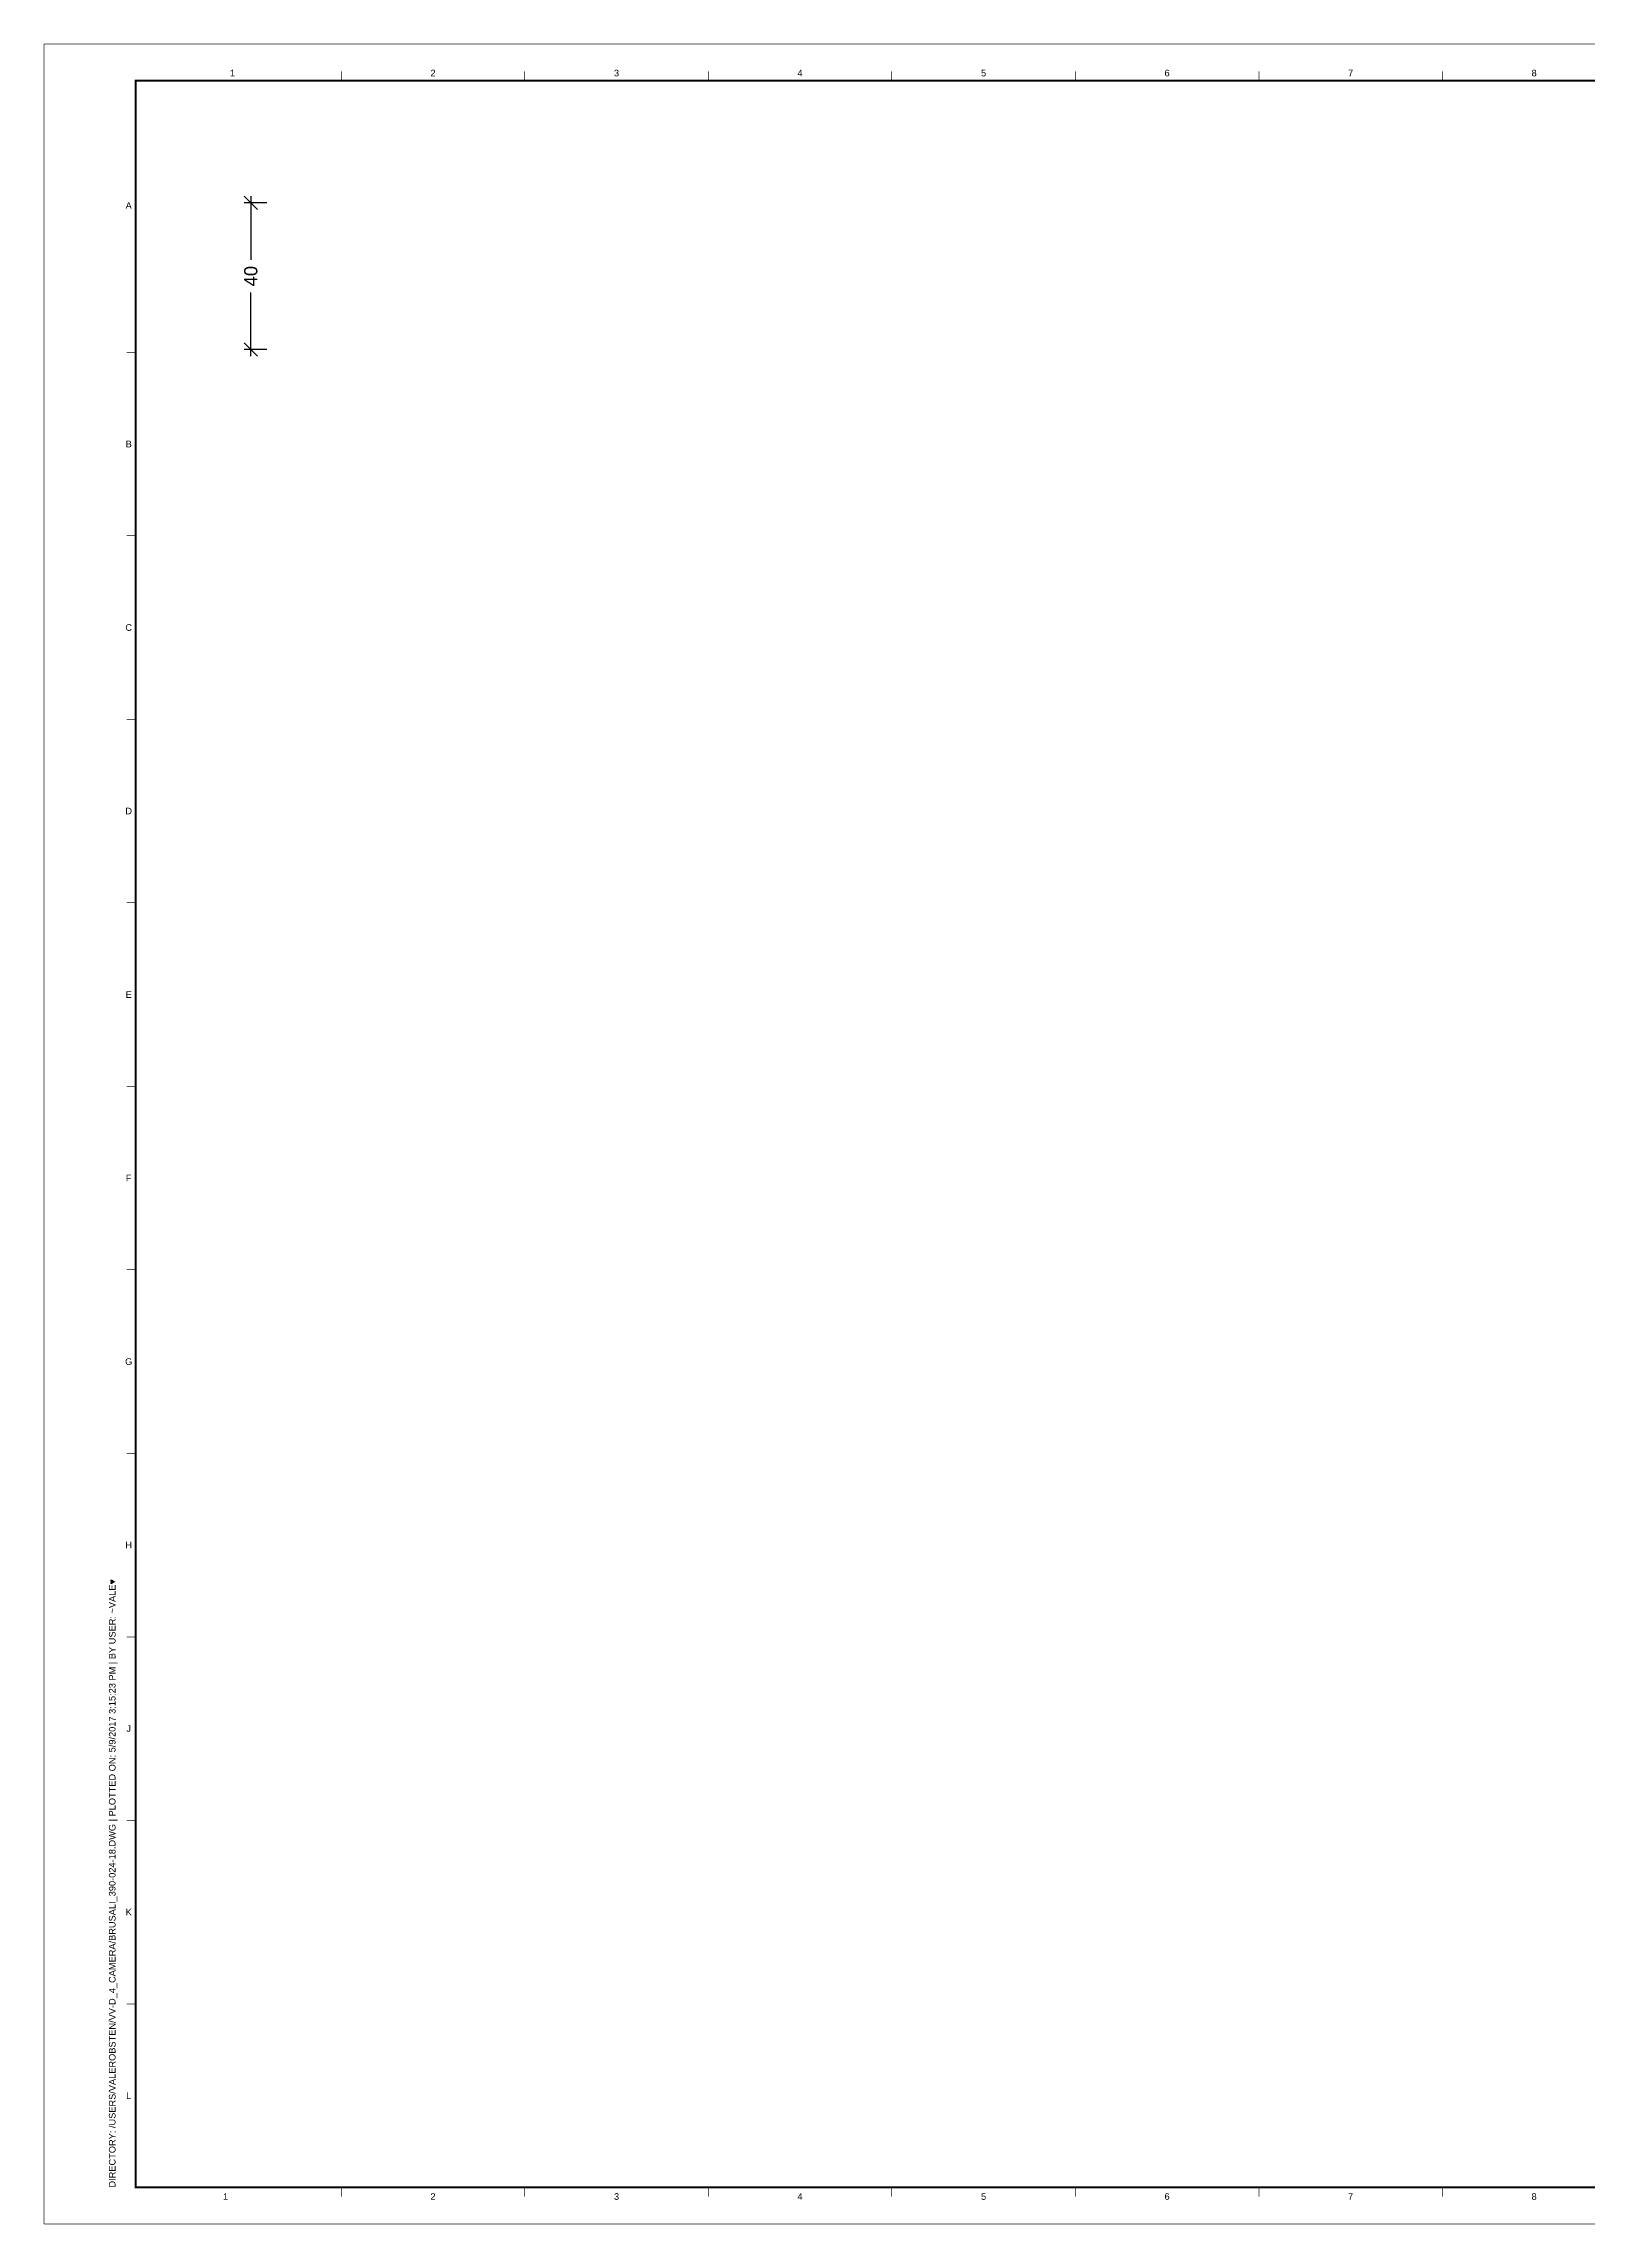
# Paper-space layout 'A1' of a CAD drawing. Header units: inches, sheet in millimetres. Extents: x 0 to 841, y 0 to 594.
# Drawn here: x 0 to 421, y 0 to 594 of the extents above; entities that cross this region are included whole.
import ezdxf
from ezdxf.enums import TextEntityAlignment as Align

# ---------------------------------------------------------------- set-up
doc = ezdxf.new("R2010")
doc.units = ezdxf.units.IN
doc.header["$MEASUREMENT"] = 0
doc.layers.add('G-ANNO-NPLT', color=210, linetype='Continuous', plot=False)
doc.layers.add('G-ANNO-TEXT', color=3, linetype='Continuous')
doc.layers.add('G-ANNO-TTLB', color=3, linetype='Continuous')
doc.styles.add('ARIAL', font='arial.ttf')
doc.dimstyles.new('TICK_36', dxfattribs={"dimtxt": 3.6, "dimasz": 3.6, "dimexe": 1.8, "dimexo": 1.2, "dimgap": 1.8, "dimtad": 0, "dimdec": 0, "dimzin": 0, "dimdsep": 46, "dimtxsty": 'ARIAL', "dimblk": 'OBLIQUE', "dimcen": 1.8, "dimdle": 1.8, "dimclrd": 256, "dimclre": 256, "dimclrt": 256, "dimadec": 0, "dimazin": 0, "dimtfac": 1, "dimtdec": 0, "dimtmove": 1, "dimatfit": 3, "dimldrblk": 'OPEN90', "dimfxl": 1, "dimtfill": 1, "dimtolj": 1, "dimtzin": 0, "dimarcsym": 0})

# ---------------------------------------------------------------- blocks, each defined once
blk = doc.blocks.new('A1_GRID_LAYOUT')
at = {"layer": 'G-ANNO-NPLT', "const_width": 0.18}
for points in [[(841, 594), (0, 594)], [(0, 0), (0, 594)], [(841, 0), (0, 0)]]:
    blk.add_lwpolyline(points, dxfattribs=at)
at = {"layer": 'G-ANNO-TTLB', "const_width": 0.5, "flags": 128}
blk.add_lwpolyline([(25, 584), (25, 10), (831, 10), (831, 584)], close=True, dxfattribs=at)
at = {"layer": 'G-ANNO-TTLB', "const_width": 0.18, "flags": 128}
for points in [[(81, 586.5), (81, 584)], [(131, 586.5), (131, 584)], [(181, 586.5), (181, 584)], [(231, 586.5), (231, 584)], [(281, 586.5), (281, 584)], [(331, 586.5), (331, 584)], [(381, 586.5), (381, 584)], [(0, 578.5), (0, 576)], [(25, 510), (22.5, 510)], [(25, 460), (22.5, 460)], [(25, 410), (22.5, 410)], [(25, 360), (22.5, 360)], [(25, 310), (22.5, 310)], [(25, 260), (22.5, 260)], [(25, 210), (22.5, 210)], [(25, 160), (22.5, 160)], [(25, 110), (22.5, 110)], [(25, 60), (22.5, 60)], [(81, 10), (81, 7.5)], [(131, 10), (131, 7.5)], [(181, 10), (181, 7.5)], [(231, 10), (231, 7.5)], [(281, 10), (281, 7.5)], [(331, 10), (331, 7.5)], [(381, 10), (381, 7.5)]]:
    blk.add_lwpolyline(points, dxfattribs=at)
at = {"layer": 'G-ANNO-TEXT', "style": 'ARIAL'}
for s, p in [('1', (51.35, 586.07)), ('2', (106, 586.07)), ('3', (156, 586.07)), ('4', (206, 586.07)), ('5', (256, 586.07)), ('6', (306, 586.07)), ('7', (356, 586.07)), ('8', (406, 586.07)), ('A', (23.09, 549.98)), ('B', (23.09, 485)), ('C', (23.09, 435)), ('D', (23.09, 385)), ('E', (23.09, 335)), ('F', (23.09, 285)), ('G', (23.09, 235)), ('H', (23.09, 185)), ('J', (23.09, 135)), ('K', (23.09, 85)), ('L', (23.09, 35)), ('1', (49.49, 7.51)), ('2', (106, 7.51)), ('3', (156, 7.51)), ('4', (206, 7.51)), ('5', (256, 7.51)), ('6', (306, 7.51)), ('7', (356, 7.51)), ('8', (406, 7.51))]:
    blk.add_text(s, height=1.8, dxfattribs=at).set_placement(p, align=Align.MIDDLE_CENTER)
at = {"layer": 'G-ANNO-TEXT', "insert": (17.7, 9.95), "char_height": 1.8, "attachment_point": 1, "rotation": 90, "style": 'ARIAL'}
blk.add_mtext_dynamic_manual_height_columns('DIRECTORY: /USERS/VALEROBSTEN/VV-D_4_CAMERA/BRUSALI_390-024-18.DWG | PLOTTED ON: 5/9/2017 3:15:23 PM | BY USER: ~VALE♥', width=412.209, gutter_width=9, heights=[0], dxfattribs=at)
blk = doc.blocks.new('_Oblique')
at = {"color": 0, "linetype": 'ByBlock', "lineweight": -2}
blk.add_line((-0.5, -0.5), (0.5, 0.5), dxfattribs=at)
blk = doc.blocks.new('*D10')
at = {"lineweight": -2, "transparency": 16777216}
for p, q in [((56.46, 552.62), (56.46, 535.27)), ((60.78, 550.82), (54.66, 550.82)), ((56.46, 509.02), (56.46, 526.37)), ((60.78, 510.82), (54.66, 510.82))]:
    blk.add_line(p, q, dxfattribs=at)
at = {"layer": 'Defpoints', "color": 0, "transparency": 16777216}
for p in [(61.98, 550.82), (56.46, 510.82), (61.98, 510.82)]:
    blk.add_point(p, dxfattribs=at)
at = {"lineweight": -2, "transparency": 16777216, "xscale": 3.6, "yscale": 3.6, "zscale": 3.6}
for p, rotation in [((56.46, 550.82), 90), ((56.46, 510.82), 270)]:
    blk.add_blockref('_Oblique', p, dxfattribs=dict(at, rotation=rotation))
at = {"transparency": 16777216, "insert": (56.46, 530.82), "char_height": 3.6, "attachment_point": 5, "rotation": 90, "style": 'ARIAL', "bg_fill": 3, "box_fill_scale": 1.25, "bg_fill_color": 256, "bg_fill_true_color": 13158600, "bg_fill_transparency": 0}
blk.add_mtext('\\A1;40', dxfattribs=at)
blk = doc.blocks.new('_Open90')
at = {"color": 0, "linetype": 'ByBlock', "lineweight": -2}
for p, q in [((0, 0), (-1, 0)), ((-0.5, 0.5), (0, 0)), ((0, 0), (-0.5, -0.5))]:
    blk.add_line(p, q, dxfattribs=at)

psp = doc.layouts.new('A1')

# ---------------------------------------------------------------- block references
psp.add_blockref('A1_GRID_LAYOUT', (0.09, 0.09))

# ---------------------------------------------------------------- next in the draw order: dimensions: what is measured, and where the dimension line sits
dim = psp.add_linear_dim(base=(56.46, 510.82), p1=(61.98, 550.82), p2=(61.98, 510.82), angle=90, dimstyle='TICK_36', override={"dimlfac": -1})
dim.commit()
dim.dimension.update_dxf_attribs({"geometry": '*D10', "text_midpoint": (56.46, 530.82)})

doc.saveas('drawing.dxf')
